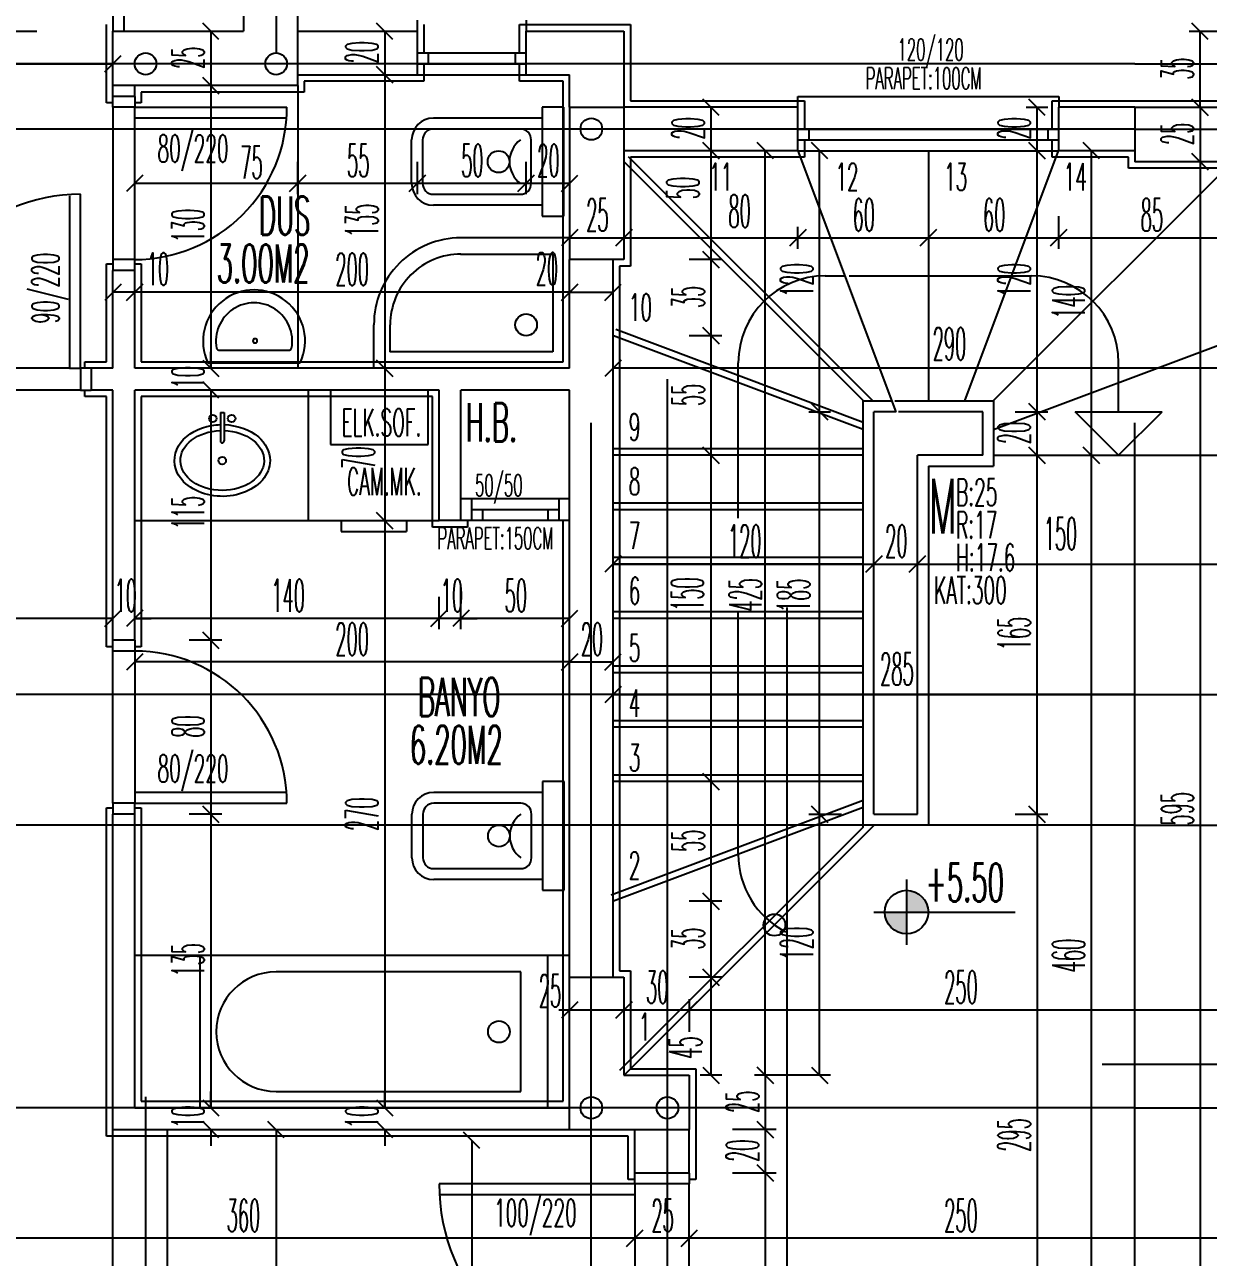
# Model space of a CAD drawing. Extents: x 78 to 306, y -397 to 18.
# Drawn here: x 273.216 to 273.3249, y -396.5913 to -396.478 of the extents above; entities that cross this region are included whole.
import ezdxf

# ---------------------------------------------------------------- set-up
doc = ezdxf.new("R2010")
doc.units = 0
doc.header["$LTSCALE"] = 0.5
doc.header["$MEASUREMENT"] = 0
for name, pattern in [('DASHDOT2', [0.5, 0.25, -0.125, 0, -0.125]), ('DASHED', [0.75, 0.5, -0.25]), ('DOT2', [0.125, 0, -0.125])]:
    doc.linetypes.add(name, pattern=pattern)
doc.layers.get('0').update_dxf_attribs({"linetype": 'CONTINUOUS'})
for name, color, linetype in [('AKS', 5, 'DASHDOT2'), ('ASHADE', 7, 'CONTINUOUS'), ('DUVAR', 6, 'CONTINUOUS'), ('IZDUSUM', 2, 'DOT2'), ('KAPI', 1, 'CONTINUOUS'), ('KOLON', 4, 'CONTINUOUS'), ('MERDIVEN', 3, 'CONTINUOUS'), ('OLCU', 31, 'CONTINUOUS'), ('SIVA', 7, 'CONTINUOUS'), ('TEFRIS', 11, 'CONTINUOUS')]:
    doc.layers.add(name, color=color, linetype=linetype)
doc.styles.add('ICMEKAN', font='romans.shx', dxfattribs={"width": 0.55, "height": 0.2})
doc.styles.add('OLCU', font='romans.shx', dxfattribs={"width": 0.6, "height": 0.125})
doc.styles.add('OLCUIC', font='ROMANS.SHX', dxfattribs={"width": 0.4, "height": 0.15})

msp = doc.modelspace()

# ---------------------------------------------------------------- hatches: boundary and pattern name
at = {"layer": 'MERDIVEN'}
h = msp.add_hatch(color=256, dxfattribs=at)
h.paths.add_polyline_path([(273.297143941935, -396.5575598737721), (273.297143941935, -396.5595598737721), (273.299143941935, -396.5595598737721, 0.4142135623730743)])
h.paths.add_polyline_path([(273.297143941935, -396.5615598737721), (273.297143941935, -396.5595598737721), (273.295143941935, -396.5595598737721, 0.4142135623730743)])

# ---------------------------------------------------------------- linework, layer by layer
at = {"color": 0, "linetype": 'ByBlock'}
for p, q in [((273.233893941935, -396.4793098737721), (273.232393941935, -396.4778098737721)), ((273.249893941935, -396.4793098737721), (273.248393941935, -396.4778098737721)), ((273.324893941935, -396.4793098737721), (273.323393941935, -396.4778098737721)), ((273.223393941935, -396.4823098737721), (273.224893941935, -396.4808098737721)), ((273.249893941935, -396.4833098737721), (273.248393941935, -396.4818098737721)), ((273.248393941935, -396.4818098737721), (273.249893941935, -396.4833098737721)), ((273.233893941935, -396.4843098737721), (273.232393941935, -396.4828098737721)), ((273.232393941935, -396.4828098737721), (273.233893941935, -396.4843098737721)), ((273.279893941935, -396.4863098737721), (273.278393941935, -396.4848098737721)), ((273.309893941935, -396.4863098737721), (273.308393941935, -396.4848098737721)), ((273.323393941935, -396.4848098737721), (273.324893941935, -396.4863098737721)), ((273.324893941935, -396.4863098737721), (273.323393941935, -396.4848098737721)), ((273.279893941935, -396.4903098737721), (273.278393941935, -396.4888098737721)), ((273.278393941935, -396.4888098737721), (273.279893941935, -396.4903098737721)), ((273.284893941935, -396.4903098737721), (273.283393941935, -396.4888098737721)), ((273.289893941935, -396.4903098737721), (273.288393941935, -396.4888098737721)), ((273.308393941935, -396.4888098737721), (273.309893941935, -396.4903098737721)), ((273.309893941935, -396.4903098737721), (273.308393941935, -396.4888098737721)), ((273.314893941935, -396.4903098737721), (273.313393941935, -396.4888098737721)), ((273.324893941935, -396.4913098737721), (273.323393941935, -396.4898098737721)), ((273.323393941935, -396.4898098737721), (273.324893941935, -396.4913098737721)), ((273.226893941935, -396.4918098737721), (273.225393941935, -396.4933098737721)), ((273.240393941935, -396.4933098737721), (273.241893941935, -396.4918098737721)), ((273.241893941935, -396.4918098737721), (273.240393941935, -396.4933098737721)), ((273.251393941935, -396.4933098737721), (273.252893941935, -396.4918098737721)), ((273.252893941935, -396.4918098737721), (273.251393941935, -396.4933098737721)), ((273.261393941935, -396.4933098737721), (273.262893941935, -396.4918098737721)), ((273.262893941935, -396.4918098737721), (273.261393941935, -396.4933098737721)), ((273.265393941935, -396.4933098737721), (273.266893941935, -396.4918098737721)), ((273.266893941935, -396.4968098737721), (273.265393941935, -396.4983098737721)), ((273.271893941935, -396.4968098737721), (273.270393941935, -396.4983098737721)), ((273.270393941935, -396.4983098737721), (273.271893941935, -396.4968098737721)), ((273.287893941935, -396.4968098737721), (273.286393941935, -396.4983098737721)), ((273.286393941935, -396.4983098737721), (273.287893941935, -396.4968098737721)), ((273.299893941935, -396.4968098737721), (273.298393941935, -396.4983098737721)), ((273.298393941935, -396.4983098737721), (273.299893941935, -396.4968098737721)), ((273.311893941935, -396.4968098737721), (273.310393941935, -396.4983098737721)), ((273.310393941935, -396.4983098737721), (273.311893941935, -396.4968098737721)), ((273.279893941935, -396.5003098737721), (273.278393941935, -396.4988098737721)), ((273.278393941935, -396.4988098737721), (273.279893941935, -396.5003098737721)), ((273.224893941935, -396.5018098737721), (273.223393941935, -396.5033098737721)), ((273.225393941935, -396.5033098737721), (273.226893941935, -396.5018098737721)), ((273.226893941935, -396.5018098737721), (273.225393941935, -396.5033098737721)), ((273.266893941935, -396.5018098737721), (273.265393941935, -396.5033098737721)), ((273.265393941935, -396.5033098737721), (273.266893941935, -396.5018098737721)), ((273.269393941935, -396.5033098737721), (273.270893941935, -396.5018098737721)), ((273.279893941935, -396.5073098737721), (273.278393941935, -396.5058098737721)), ((273.278393941935, -396.5058098737721), (273.279893941935, -396.5073098737721)), ((273.232393941935, -396.5088098737721), (273.233893941935, -396.5103098737721)), ((273.232393941935, -396.5088098737721), (273.233893941935, -396.5103098737721)), ((273.249893941935, -396.5103098737721), (273.248393941935, -396.5088098737721)), ((273.248393941935, -396.5088098737721), (273.249893941935, -396.5103098737721)), ((273.270893941935, -396.5088098737721), (273.269393941935, -396.5103098737721)), ((273.233893941935, -396.5123098737721), (273.232393941935, -396.5108098737721)), ((273.233893941935, -396.5123098737764), (273.232393941935, -396.5108098737765)), ((273.288393941935, -396.5128098737721), (273.289893941935, -396.5143098737721)), ((273.289893941935, -396.5143098737721), (273.288393941935, -396.5128098737721)), ((273.308393941935, -396.5128098737721), (273.309893941935, -396.5143098737721)), ((273.309893941935, -396.5143098737721), (273.308393941935, -396.5128098737721)), ((273.279893941935, -396.5183098737721), (273.278393941935, -396.5168098737721)), ((273.278393941935, -396.5168098737721), (273.279893941935, -396.5183098737721)), ((273.308393941935, -396.5168098737721), (273.309893941935, -396.5183098737721)), ((273.309893941935, -396.5183098737721), (273.308393941935, -396.5168098737721)), ((273.313393941935, -396.5168098737721), (273.314893941935, -396.5183098737721)), ((273.314893941935, -396.5183098737721), (273.313393941935, -396.5168098737721)), ((273.249893941935, -396.5243098737721), (273.248393941935, -396.5228098737721)), ((273.248393941935, -396.5228098737721), (273.249893941935, -396.5243098737721)), ((273.270893941935, -396.5268098737721), (273.269393941935, -396.5283098737721)), ((273.294893941935, -396.5268098737721), (273.2933939419351, -396.5283098737721)), ((273.2933939419351, -396.5283098737721), (273.294893941935, -396.5268098737721)), ((273.298893941935, -396.5268098737721), (273.297393941935, -396.5283098737721)), ((273.297393941935, -396.5283098737721), (273.298893941935, -396.5268098737721)), ((273.223393941935, -396.5333098737721), (273.224893941935, -396.5318098737721)), ((273.223393941935, -396.5333098737721), (273.224893941935, -396.5318098737721)), ((273.226893941935, -396.5318098737721), (273.225393941935, -396.5333098737721)), ((273.226893941935, -396.5318098737721), (273.225393941935, -396.5333098737721)), ((273.253393941935, -396.5333098737721), (273.254893941935, -396.5318098737721)), ((273.253393941935, -396.5333098737721), (273.254893941935, -396.5318098737721)), ((273.256893941935, -396.5318098737721), (273.255393941935, -396.5333098737721)), ((273.256893941935, -396.5318098737721), (273.255393941935, -396.5333098737721)), ((273.265393941935, -396.5333098737721), (273.266893941935, -396.5318098737721)), ((273.233893941935, -396.5353098737721), (273.232393941935, -396.5338098737721)), ((273.232393941935, -396.5338098737721), (273.233893941935, -396.5353098737721)), ((273.226893941935, -396.5358098737721), (273.225393941935, -396.5373098737721)), ((273.266893941935, -396.5358098737721), (273.265393941935, -396.5373098737721)), ((273.265393941935, -396.5373098737721), (273.266893941935, -396.5358098737721)), ((273.269393941935, -396.5373098737721), (273.270893941935, -396.5358098737721)), ((273.270893941935, -396.5388098737721), (273.269393941935, -396.5403098737721)), ((273.279893941935, -396.5483098737721), (273.278393941935, -396.5468098737721)), ((273.278393941935, -396.5468098737721), (273.279893941935, -396.5483098737721)), ((273.233893941935, -396.5513098737721), (273.232393941935, -396.5498098737721)), ((273.232393941935, -396.5498098737721), (273.233893941935, -396.5513098737721)), ((273.288393941935, -396.5498098737721), (273.289893941935, -396.5513098737721)), ((273.289893941935, -396.5513098737721), (273.288393941935, -396.5498098737721)), ((273.309893941935, -396.5513098737721), (273.308393941935, -396.5498098737721)), ((273.308393941935, -396.5498098737721), (273.309893941935, -396.5513098737721)), ((273.279893941935, -396.5593098737721), (273.278393941935, -396.5578098737721)), ((273.278393941935, -396.5578098737721), (273.279893941935, -396.5593098737721)), ((273.279893941935, -396.5663098737721), (273.278393941935, -396.5648098737721)), ((273.278393941935, -396.5648098737721), (273.279893941935, -396.5663098737721)), ((273.266893941935, -396.5678098737721), (273.265393941935, -396.5693098737721)), ((273.271893941935, -396.5678098737721), (273.270393941935, -396.5693098737721)), ((273.270393941935, -396.5693098737721), (273.271893941935, -396.5678098737721)), ((273.277893941935, -396.5678098737721), (273.276393941935, -396.5693098737721)), ((273.276393941935, -396.5693098737721), (273.277893941935, -396.5678098737721)), ((273.278393941935, -396.5738098737721), (273.279893941935, -396.5753098737721)), ((273.284893941935, -396.5753098737721), (273.283393941935, -396.5738098737721)), ((273.283393941935, -396.5738098737721), (273.284893941935, -396.5753098737721)), ((273.288393941935, -396.5738098737721), (273.289893941935, -396.5753098737721)), ((273.232393941935, -396.5768098737721), (273.233893941935, -396.5783098737721)), ((273.232393941935, -396.5768098737721), (273.233893941935, -396.5783098737721)), ((273.248393941935, -396.5768098737721), (273.249893941935, -396.5783098737721)), ((273.248393941935, -396.5768098737721), (273.249893941935, -396.5783098737721)), ((273.233893941935, -396.5803098737721), (273.232393941935, -396.5788098737721)), ((273.239893941935, -396.5803098737721), (273.238393941935, -396.5788098737721)), ((273.249893941935, -396.5803098737721), (273.248393941935, -396.5788098737721)), ((273.284893941935, -396.5803098737721), (273.283393941935, -396.5788098737721)), ((273.283393941935, -396.5788098737721), (273.284893941935, -396.5803098737721)), ((273.257893941935, -396.5813098737721), (273.256393941935, -396.5798098737721)), ((273.284893941935, -396.5843098737721), (273.283393941935, -396.5828098737721)), ((273.283393941935, -396.5828098737721), (273.284893941935, -396.5843098737721)), ((273.271393941935, -396.5903098737721), (273.272893941935, -396.5888098737721)), ((273.272893941935, -396.5888098737721), (273.271393941935, -396.5903098737721)), ((273.276393941935, -396.5903098737721), (273.277893941935, -396.5888098737721)), ((273.277893941935, -396.5888098737721), (273.276393941935, -396.5903098737721))]:
    msp.add_line(p, q, dxfattribs=at)
at = {"layer": 'AKS'}
for p, q in [((273.2271439419354, -396.3515598737721), (273.2271439419354, -396.8395598737721)), ((273.2681439419354, -396.8395598737721), (273.2681439419354, -396.3515598737721)), ((273.3181439419353, -396.8395598737721), (273.3181439419353, -396.3515598737721)), ((273.2391439419354, -396.3555598737721), (273.2391439419354, -396.8355598737721)), ((273.2751439419354, -396.8355598737721), (273.2751439419354, -396.3555598737721)), ((273.3181439419353, -396.4815598737721), (273.0221439419361, -396.4815598737721)), ((273.3181439419353, -396.4815598737721), (273.6141439419346, -396.4815598737721)), ((273.3181439419353, -396.4875598737721), (273.0261439419353, -396.4875598737721)), ((273.3181439419353, -396.4875598737721), (273.6101439419353, -396.4875598737721)), ((273.3181439419353, -396.5395598737721), (273.0221439419361, -396.5395598737721)), ((273.3181439419353, -396.5395598737721), (273.6141439419346, -396.5395598737721)), ((273.3181439419353, -396.5515598737721), (273.0261439419353, -396.5515598737721)), ((273.3181439419353, -396.5515598737721), (273.6101439419353, -396.5515598737721)), ((273.3181439419353, -396.5775598737721), (273.0221439419361, -396.5775598737721)), ((273.3181439419353, -396.5775598737721), (273.6141439419346, -396.5775598737721))]:
    msp.add_line(p, q, dxfattribs=at)
at = {"layer": 'ASHADE'}
for centre in [(273.2271439419353, -396.4815598737721), (273.2391439419353, -396.4815598737721), (273.2681439419353, -396.4875598737721), (273.2681439419353, -396.5775598737721), (273.2751439419353, -396.5775598737721)]:
    msp.add_circle(centre, 0.0009999999999999432, dxfattribs=at)
at = {"layer": 'DUVAR'}
for p, q in [((273.2411439419288, -396.4785598737745), (273.252143941934, -396.4785598737762)), ((273.2511439419352, -396.4785598737792), (273.252143941934, -396.4785598737795)), ((273.252143941934, -396.4825598737794), (273.252143941934, -396.4785598737792)), ((273.262143941934, -396.4785598737777), (273.2711439419347, -396.4785598737789)), ((273.2621439419337, -396.4825598737797), (273.262143941934, -396.4785598737795)), ((273.2621439419337, -396.4785598737798), (273.2711439419353, -396.4785598737798)), ((273.2711439419353, -396.4785598737798), (273.2711439419353, -396.4855598737721)), ((273.2411439419353, -396.4825598737756), (273.252143941934, -396.4825598737765)), ((273.2621439419337, -396.4825598737797), (273.2661439419353, -396.48255987378)), ((273.2661439419353, -396.4855598737721), (273.2661439419353, -396.48255987378)), ((273.2241439419355, -396.4845598737746), (273.2241439419355, -396.4835598737721)), ((273.2261439419356, -396.4845598737746), (273.2261439419356, -396.4835598737746)), ((273.2261439419356, -396.4845598737746), (273.2241439419355, -396.4845598737746)), ((273.2871439419356, -396.4855598737772), (273.2711439419353, -396.4855598737775)), ((273.2871439419356, -396.4895598737764), (273.2871439419356, -396.4855598737772)), ((273.3181439419353, -396.4855598737768), (273.3111439419362, -396.4855598737769)), ((273.3111439419359, -396.4895598737755), (273.3111439419362, -396.4855598737769)), ((273.2871439419356, -396.4895598737764), (273.2711439419353, -396.4895598737771)), ((273.3181439419353, -396.4895598737752), (273.3111439419359, -396.4895598737755)), ((273.2661439419335, -396.5095598737756), (273.2661439419331, -396.4995598737721)), ((273.2701439419354, -396.5655598737721), (273.2701439419349, -396.4995598737721)), ((273.2241439419355, -396.5095598737759), (273.2241439419355, -396.5005598737744)), ((273.2261439419356, -396.5005598737744), (273.2241439419355, -396.5005598737744)), ((273.2261439419356, -396.5095598737759), (273.2261439419356, -396.5005598737744)), ((273.2221439419355, -396.5095598737759), (273.2221439419355, -396.511559873776)), ((273.2241439419355, -396.5095598737759), (273.2221439419355, -396.5095598737759)), ((273.2661439419338, -396.5095598737756), (273.2261439419356, -396.5095598737759)), ((273.2241439419355, -396.5115598737764), (273.2221439419355, -396.5115598737763)), ((273.2241439419355, -396.5345598737756), (273.2241439419355, -396.5115598737764)), ((273.2261439419356, -396.5345598737756), (273.2261439419356, -396.5115598737764)), ((273.2541439419335, -396.5115598737766), (273.2261439419356, -396.5115598737764)), ((273.2541439419339, -396.5235598737777), (273.2541439419335, -396.5115598737771)), ((273.256143941934, -396.5235598737688), (273.2561439419335, -396.511559873777)), ((273.2661439419336, -396.5115598737767), (273.2561439419335, -396.5115598737766)), ((273.2661439419353, -396.5655598737721), (273.2661439419336, -396.5115598737767)), ((273.256143941934, -396.5235598737688), (273.2541439419339, -396.5235598737688)), ((273.2261439419387, -396.5345598737757), (273.2241439419386, -396.5345598737756)), ((273.2241439419355, -396.5795598737758), (273.2241439419355, -396.5505598737757)), ((273.2261439419383, -396.5505598737757), (273.2241439419382, -396.5505598737757)), ((273.2261439419356, -396.5775598737757), (273.2261439419356, -396.5505598737757)), ((273.2261439419356, -396.5775598737757), (273.2661439419352, -396.5775598737757)), ((273.2241439419355, -396.5795598737758), (273.2661439419353, -396.5795598737753)), ((273.2721439419358, -396.5835598737754), (273.2721439419357, -396.5795598737752)), ((273.2771439419353, -396.5835598737751), (273.2771439419353, -396.5795598737751)), ((273.2771439419353, -396.5835598737751), (273.2721439419356, -396.5835598737754))]:
    msp.add_line(p, q, dxfattribs=at)
at = {"layer": 'IZDUSUM', "ltscale": 0.6}
for p, q in [((273.2411439419288, -396.4835598737721), (273.241143941929, -396.5095598737758)), ((273.2940222784295, -396.5125598737761), (273.271568206004, -396.4901058013507)), ((273.2931439419339, -396.5145328953584), (273.2703844243529, -396.5059980762655)), ((273.2421141335827, -396.5235598737721), (273.2421141335827, -396.5115598737721)), ((273.293143941935, -396.5169598737757), (273.2701439419348, -396.5169598737757)), ((273.293143941935, -396.5219598737757), (273.2701439419348, -396.5219598737757)), ((273.293143941935, -396.5269598737757), (273.2701439419348, -396.5269598737757)), ((273.293143941935, -396.5319598737757), (273.2701439419348, -396.5319598737757)), ((273.293143941935, -396.5369598737757), (273.2701439419348, -396.5369598737757)), ((273.293143941935, -396.5419598737757), (273.2701439419348, -396.5419598737757)), ((273.293143941935, -396.5469598737757), (273.2701439419348, -396.5469598737757)), ((273.2931439419346, -396.5493052516317), (273.269963076223, -396.5579980762736)), ((273.2931439419347, -396.551741153996), (273.2707494862273, -396.5741356097034)), ((273.2241439419356, -396.609559873776), (273.2241439419353, -396.5795598737758)), ((273.2291439419356, -396.609559873776), (273.2291439419353, -396.5795598737757))]:
    msp.add_line(p, q, dxfattribs=at)
at = {"layer": 'KAPI'}
for p, q in [((273.2241439419312, -396.43155987378), (273.2241439419355, -396.478559873775)), ((273.2251439419313, -396.43155987378), (273.2251439419355, -396.4785598737749)), ((273.2521439419337, -396.4785598737798), (273.2521439419337, -396.4775598737797)), ((273.2621439419337, -396.4775598737797), (273.2621439419337, -396.4785598737798)), ((273.2521439419337, -396.4805598737799), (273.2621439419337, -396.4805598737799)), ((273.2531439419337, -396.4805598737799), (273.2531439419337, -396.4815598737799)), ((273.2611439419336, -396.4805598737799), (273.2611439419336, -396.4815598737799)), ((273.2521439419337, -396.4815598737799), (273.2621439419337, -396.4815598737799)), ((273.2521439419337, -396.4825598737797), (273.2621439419337, -396.4825598737797)), ((273.2241439419355, -396.4855598737747), (273.2241439419355, -396.4845598737746)), ((273.2261439419356, -396.4845598737746), (273.2261439419356, -396.4855598737747)), ((273.2871439419356, -396.4855598737757), (273.2871439419356, -396.4845598737757)), ((273.2871439419356, -396.4845598737757), (273.3111439419355, -396.4845598737757)), ((273.3111439419355, -396.4845598737757), (273.3111439419355, -396.4855598737757)), ((273.2261439419356, -396.4855598737747), (273.2241439419355, -396.4855598737747)), ((273.2261439419356, -396.4855598737747), (273.2401439419356, -396.4855598737747)), ((273.2261439419356, -396.4865598737748), (273.2261439419356, -396.4855598737747)), ((273.2401081819793, -396.4865598737745), (273.2261439419356, -396.4865598737748)), ((273.2871439419356, -396.4875598737759), (273.3111439419355, -396.4875598737759)), ((273.2881439419357, -396.4875598737759), (273.2881439419357, -396.4885598737759)), ((273.3101439419355, -396.4875598737759), (273.3101439419355, -396.4885598737759)), ((273.2871439419356, -396.4885598737759), (273.3111439419355, -396.4885598737759)), ((273.2871439419356, -396.4895598737757), (273.3111439419355, -396.4895598737757)), ((273.2201439419354, -396.4936907995548), (273.2201439419354, -396.5095598737759)), ((273.2211439419354, -396.5095598737759), (273.2211439419354, -396.4935598737756)), ((273.2241439419355, -396.4995598737743), (273.2241439419355, -396.5005598737741)), ((273.2261439419356, -396.4995598737743), (273.2241439419355, -396.4995598737743)), ((273.2261439419356, -396.5005598737741), (273.2261439419356, -396.4995598737743)), ((273.2896588461109, -396.5010598737721), (273.2915224838849, -396.5010598737721)), ((273.2918498770627, -396.5010598737721), (273.3086439419358, -396.5010598737721)), ((273.2816588461109, -396.5233305569919), (273.2816588461109, -396.5090598737721)), ((273.3166439419358, -396.5135598737757), (273.3166439419358, -396.5090598737721)), ((273.2201439419354, -396.5095598737759), (273.2211439419354, -396.5095598737759)), ((273.2211439419354, -396.5095598737759), (273.2211439419354, -396.511559873776)), ((273.2221439419355, -396.5095598737759), (273.2211439419354, -396.5095598737759)), ((273.2211439419354, -396.511559873776), (273.2051439419354, -396.5115598737763)), ((273.2211439419354, -396.511559873776), (273.2221439419355, -396.511559873776)), ((273.2960743680922, -396.5125598737762), (273.3051439419362, -396.5125598737762)), ((273.3051439419362, -396.5125598737762), (273.305143941936, -396.5185598737721)), ((273.3041439419356, -396.5135598737762), (273.2963931452908, -396.5135598737762)), ((273.3041439419355, -396.5175598737721), (273.3041439419356, -396.5135598737762)), ((273.2661439419367, -396.5215598737687), (273.2561439419339, -396.5215598737688)), ((273.2661439419367, -396.5235598737687), (273.2561439419339, -396.5235598737688)), ((273.2816588461109, -396.5542529628465), (273.2816588461109, -396.5319938169954)), ((273.2241439419386, -396.5355598737757), (273.2241439419386, -396.5345598737759)), ((273.2261439419387, -396.5345598737759), (273.2261439419386, -396.5355598737758)), ((273.2261439419386, -396.5355598737758), (273.2241439419386, -396.5355598737757)), ((273.2241439419383, -396.5495598737756), (273.2241439419386, -396.5355598737757)), ((273.2401081819821, -396.5485598737762), (273.2261439419384, -396.5485598737756)), ((273.2261439419384, -396.5485598737756), (273.2261439419384, -396.5495598737756)), ((273.2261439419384, -396.5495598737756), (273.2241439419383, -396.5495598737756)), ((273.2241439419383, -396.5495598737756), (273.2241439419382, -396.5505598737757)), ((273.2261439419384, -396.5495598737756), (273.2401439419383, -396.5495598737759)), ((273.2261439419383, -396.5505598737757), (273.2261439419384, -396.5495598737756)), ((273.2721439419356, -396.5845598737754), (273.2721439419356, -396.5835598737754)), ((273.2771439419353, -396.5835598737751), (273.2771439419353, -396.5845598737752)), ((273.2721439419356, -396.5845598737754), (273.2541439419351, -396.5845598737752)), ((273.2771439419353, -396.5845598737752), (273.2721439419356, -396.5845598737754)), ((273.2721439419356, -396.5845598737754), (273.2721439419356, -396.5855598737755)), ((273.2771439419353, -396.5845598737752), (273.2721439419356, -396.5845598737754)), ((273.2721439419356, -396.5845598737754), (273.2721439419356, -396.5855598737755)), ((273.2771439419353, -396.5845598737752), (273.2721439419356, -396.5845598737754)), ((273.2721439419356, -396.5845598737754), (273.2721439419356, -396.5855598737755)), ((273.2721439419356, -396.5855598737755), (273.2541717411793, -396.5855598737749))]:
    msp.add_line(p, q, dxfattribs=at)
at = {"layer": 'KAPI', "linetype": 'DASHED', "ltscale": 0.4}
for p, q in [((273.2861439419351, -396.6315598737721), (273.2861439419351, -396.4320840608356)), ((273.115143941935, -396.5735598737721), (273.534143941935, -396.5735598737723))]:
    msp.add_line(p, q, dxfattribs=at)
at = {"layer": 'KAPI', "ltscale": 1.4}
for p, q in [((273.2241439419355, -396.4855598737747), (273.2241439419355, -396.4995598737743)), ((273.226143941935, -396.4995598737721), (273.226143941935, -396.4865598737721)), ((273.220143941935, -396.5095598737721), (273.2051439419354, -396.5095598737721)), ((273.257143941935, -396.5235598737721), (273.257143941935, -396.5215598737721)), ((273.265143941935, -396.5215598737721), (273.265143941935, -396.5235598737721)), ((273.265143941935, -396.5225598737721), (273.257143941935, -396.5225598737721)), ((273.258143941935, -396.5225598737721), (273.258143941935, -396.5235598737721)), ((273.264143941935, -396.5225598737721), (273.264143941935, -396.5235598737721)), ((273.226143941935, -396.5355598737721), (273.226143941935, -396.5485598737721)), ((273.277143941935, -396.602559873775), (273.277143941935, -396.5845598737752)), ((273.272143941935, -396.5855598737749), (273.272143941935, -396.602559873775))]:
    msp.add_line(p, q, dxfattribs=at)
at = {"layer": 'KAPI'}
for centre, radius, start, end in [((273.2261439419362, -396.4855598737747), 0.01399999999936199, 269.9999999983715, 0), ((273.2211439419354, -396.5095598737762), 0.01600000000064028, 90, 179.9999999991858), ((273.2896588461109, -396.5090598737721), 0.008, 90, 180), ((273.3086439419358, -396.5090598737721), 0.008, 0, 90), ((273.2261439419384, -396.5495598737756), 0.01399999999994179, 359.9999999988601, 89.99999999886009), ((273.2896588461109, -396.5542529628465), 0.008, 180, 242.959124344251), ((273.272143941935, -396.5845598737752), 0.01799999999988273, 180, 270.0000000016285)]:
    msp.add_arc(centre, radius, start, end, dxfattribs=at)
at = {"layer": 'KOLON'}
for p, q in [((273.2361439419353, -396.4575598737721), (273.2361439419353, -396.4785598737756)), ((273.2411439419353, -396.4835598737721), (273.2411439419353, -396.4575598737721)), ((273.2241439419355, -396.4835598737721), (273.2241439419355, -396.4785598737751)), ((273.2241439419355, -396.4785598737751), (273.2361439419353, -396.4785598737756)), ((273.2411439419288, -396.4835598737721), (273.2241439419355, -396.4835598737721)), ((273.2661439419353, -396.4855598737721), (273.2711439419353, -396.4855598737721)), ((273.2661439419353, -396.4855598737721), (273.2661439419353, -396.4995598737721)), ((273.2711439419353, -396.4855598737775), (273.2711439419353, -396.4995598737721)), ((273.3181439419353, -396.4855598737721), (273.3321439419353, -396.4855598737721)), ((273.3181439419353, -396.4855598737721), (273.3181439419353, -396.4905598737721)), ((273.2961737502895, -396.5135598737762), (273.287173750288, -396.4895598737721)), ((273.3321439419353, -396.4905598737721), (273.3181439419353, -396.4905598737721)), ((273.2711439419353, -396.4995598737721), (273.2661439419353, -396.4995598737721)), ((273.2661439419353, -396.5795598737721), (273.2661439419353, -396.5655598737721)), ((273.2661439419353, -396.5655598737721), (273.2711439419353, -396.5655598737721)), ((273.2711439419353, -396.5655598737721), (273.2711439419353, -396.5745598737721)), ((273.2711439419353, -396.5745598737721), (273.2771439419353, -396.5745598737721)), ((273.2771439419353, -396.5745598737721), (273.2771439419353, -396.5795598737721)), ((273.2661439419353, -396.5795598737721), (273.2771439419353, -396.5795598737721))]:
    msp.add_line(p, q, dxfattribs=at)
at = {"layer": 'MERDIVEN', "linetype": 'ByBlock'}
for p, q in [((273.299173750288, -396.5125598737721), (273.299173750288, -396.4895598737721)), ((273.3024891335812, -396.5125598737762), (273.3111141335827, -396.4895598737721)), ((273.293173750288, -396.5125598737721), (273.2711439419353, -396.4905300654194)), ((273.3051141335827, -396.5125598737721), (273.3271439419353, -396.4905300654194)), ((273.2931439419339, -396.5151736956393), (273.270173750288, -396.5065598737721)), ((273.3051439419368, -396.5151736956393), (273.3281141335827, -396.5065598737721)), ((273.2931439419338, -396.5125598737762), (273.2957987502895, -396.5125598737762)), ((273.2941439419347, -396.550559873776), (273.294143941935, -396.5135598737762)), ((273.2961907857958, -396.5135598737762), (273.294143941935, -396.5135598737762)), ((273.3031439419346, -396.5135598737762), (273.3031439419352, -396.5135598737762)), ((273.3126439419357, -396.5135598737757), (273.3206439419358, -396.5135598737757)), ((273.3166439419358, -396.5175598737757), (273.3126439419357, -396.5135598737757)), ((273.3166439419358, -396.5175598737757), (273.3206439419358, -396.5135598737757)), ((273.293143941935, -396.5175598737757), (273.2701439419348, -396.5175598737757)), ((273.2981439419353, -396.550559873776), (273.2981439419356, -396.5175598737721)), ((273.3041439419355, -396.5175598737721), (273.2981439419356, -396.5175598737721)), ((273.3051439419357, -396.5175598737757), (273.3281439419358, -396.5175598737757)), ((273.2991439419361, -396.5185598737721), (273.2991439419351, -396.5515598737721)), ((273.2991439419361, -396.5185598737721), (273.305143941936, -396.5185598737721)), ((273.293143941935, -396.5225598737757), (273.2701439419348, -396.5225598737757)), ((273.293143941935, -396.5275598737757), (273.2701439419348, -396.5275598737757)), ((273.293143941935, -396.5325598737757), (273.2701439419348, -396.5325598737757)), ((273.293143941935, -396.5375598737757), (273.2701439419348, -396.5375598737757)), ((273.293143941935, -396.5425598737757), (273.2701439419348, -396.5425598737757)), ((273.293143941935, -396.5475598737757), (273.2701439419348, -396.5475598737757)), ((273.2931439419339, -396.5499460519129), (273.270173750288, -396.5585598737801)), ((273.2941439419347, -396.550559873776), (273.2981439419353, -396.550559873776)), ((273.2941439419347, -396.5515896821333), (273.271173750296, -396.5745598737721)), ((273.2941439419347, -396.5515896821333), (273.2941439419347, -396.5515598737721))]:
    msp.add_line(p, q, dxfattribs=at)
at = {"layer": 'MERDIVEN'}
for p, q in [((273.2931439419347, -396.551741153996), (273.2931439419338, -396.5125598737762)), ((273.299143941935, -396.5515598737758), (273.2931439419347, -396.5515598737758)), ((273.297143941935, -396.5565598737721), (273.297143941935, -396.5625598737721)), ((273.297143941935, -396.5565598737721), (273.297143941935, -396.5625598737721)), ((273.294143941935, -396.5595598737721), (273.307143941935, -396.5595598737721)), ((273.294143941935, -396.5595598737721), (273.307143941935, -396.5595598737721))]:
    msp.add_line(p, q, dxfattribs=at)
msp.add_circle((273.297143941935, -396.5595598737721), 0.002000000000000029, dxfattribs=at)
msp.add_circle((273.297143941935, -396.5595598737721), 0.002000000000000029, dxfattribs=at)
at = {"layer": 'MERDIVEN', "linetype": 'ByBlock'}
msp.add_circle((273.2849867215666, -396.5607469025015), 0.0009999999999999432, dxfattribs=at)
at = {"layer": 'OLCU', "ltscale": 1.4}
for p, q in [((273.214143941935, -396.4785598737721), (273.217143941935, -396.4785598737721)), ((273.233143941935, -396.4785598737721), (273.233143941935, -396.4835598737721)), ((273.249143941935, -396.4785598737721), (273.249143941935, -396.4825598737721)), ((273.323143941935, -396.4785598737721), (273.327143941935, -396.4785598737721)), ((273.324143941935, -396.4855598737721), (273.324143941935, -396.4785598737721)), ((273.200143941935, -396.4815598737721), (273.224143941935, -396.4815598737721)), ((273.249143941935, -396.4825598737721), (273.249143941935, -396.5095598737721)), ((273.233143941935, -396.4835598737721), (273.233143941935, -396.5095598737721)), ((273.279143941935, -396.4855598737721), (273.279143941935, -396.4895598737721)), ((273.308143941935, -396.4855598737721), (273.310143941935, -396.4855598737721)), ((273.309143941935, -396.4895598737721), (273.309143941935, -396.4855598737721)), ((273.324143941935, -396.4855598737721), (273.324143941935, -396.4905598737721)), ((273.279143941935, -396.4895598737721), (273.279143941935, -396.4995598737721)), ((273.284143941935, -396.5745598737721), (273.284143941935, -396.4895598737721)), ((273.289143941935, -396.5135598737721), (273.289143941935, -396.4895598737721)), ((273.309143941935, -396.5135598737721), (273.309143941935, -396.4895598737721)), ((273.314143941935, -396.5175598737721), (273.314143941935, -396.4895598737721)), ((273.241143941935, -396.4935598737721), (273.241143941935, -396.4905598737721)), ((273.252143941935, -396.4935598737721), (273.252143941935, -396.4905598737721)), ((273.2621439419351, -396.4935598737721), (273.2621439419351, -396.4905598737721)), ((273.324143941935, -396.4905598737721), (273.324143941935, -396.6095598737721)), ((273.241143941935, -396.4925598737721), (273.226143941935, -396.4925598737721)), ((273.252143941935, -396.4925598737721), (273.241143941935, -396.4925598737721)), ((273.2621439419351, -396.4925598737721), (273.252143941935, -396.4925598737721)), ((273.266143941935, -396.4925598737721), (273.2621439419351, -396.4925598737721)), ((273.311143941935, -396.4985598737721), (273.311143941935, -396.4955598737721)), ((273.287143941935, -396.4985598737721), (273.287143941935, -396.4965598737721)), ((273.266143941935, -396.4975598737721), (273.271143941935, -396.4975598737721)), ((273.271143941935, -396.4975598737721), (273.287143941935, -396.4975598737721)), ((273.287143941935, -396.4975598737721), (273.299143941935, -396.4975598737721)), ((273.299143941935, -396.4975598737721), (273.311143941935, -396.4975598737721)), ((273.311143941935, -396.4975598737721), (273.328143941935, -396.4975598737721)), ((273.280143941935, -396.4995598737721), (273.277143941935, -396.4995598737721)), ((273.279143941935, -396.4995598737721), (273.279143941935, -396.5065598737721)), ((273.226143941935, -396.5025598737721), (273.224143941935, -396.5025598737721)), ((273.266143941935, -396.5025598737721), (273.226143941935, -396.5025598737721)), ((273.266143941935, -396.5025598737721), (273.270143941935, -396.5025598737721)), ((273.280143941935, -396.5065598737721), (273.277143941935, -396.5065598737721)), ((273.279143941935, -396.5065598737721), (273.279143941935, -396.5175598737721)), ((273.233143941935, -396.5095598737721), (273.233143941935, -396.5080598737721)), ((273.249143941935, -396.5095598737721), (273.249143941935, -396.5235598737721)), ((273.328143941935, -396.5095598737721), (273.270143941935, -396.5095598737721)), ((273.233143941935, -396.5115598737721), (273.233143941935, -396.5130598737721)), ((273.233143941935, -396.5115598737764), (273.233143941935, -396.5345598737721)), ((273.288143941935, -396.5135598737721), (273.290143941935, -396.5135598737721)), ((273.289143941935, -396.5505598737721), (273.289143941935, -396.5135598737721)), ((273.307143941935, -396.5135598737721), (273.310143941935, -396.5135598737721)), ((273.309143941935, -396.5175598737721), (273.309143941935, -396.5135598737721)), ((273.279143941935, -396.5175598737721), (273.279143941935, -396.5475598737721)), ((273.309143941935, -396.5505598737721), (273.309143941935, -396.5175598737721)), ((273.314143941935, -396.6095598737721), (273.314143941935, -396.5175598737721)), ((273.249143941935, -396.5235598737721), (273.249143941935, -396.5775598737721)), ((273.270143941935, -396.5275598737721), (273.294143941935, -396.5275598737721)), ((273.294143941935, -396.5275598737721), (273.298143941935, -396.5275598737721)), ((273.298143941935, -396.5275598737721), (273.328143941935, -396.5275598737721)), ((273.256143941935, -396.5335598737721), (273.256143941935, -396.5295598737721)), ((273.254143941935, -396.5335598737721), (273.254143941935, -396.5305598737721)), ((273.224143941935, -396.5325598737721), (273.200143941935, -396.5325598737721)), ((273.224143941935, -396.5325598737721), (273.222643941935, -396.5325598737721)), ((273.226143941935, -396.5325598737721), (273.227643941935, -396.5325598737721)), ((273.254143941935, -396.5325598737721), (273.226143941935, -396.5325598737721)), ((273.254143941935, -396.5325598737721), (273.252643941935, -396.5325598737721)), ((273.256143941935, -396.5325598737721), (273.254143941935, -396.5325598737721)), ((273.256143941935, -396.5325598737721), (273.257643941935, -396.5325598737721)), ((273.266143941935, -396.5325598737721), (273.256143941935, -396.5325598737721)), ((273.234143941935, -396.5345598737721), (273.231143941935, -396.5345598737721)), ((273.233143941935, -396.5345598737721), (273.233143941935, -396.5505598737721)), ((273.266143941935, -396.5365598737721), (273.226143941935, -396.5365598737721)), ((273.266143941935, -396.5365598737721), (273.270143941935, -396.5365598737721)), ((273.270143941935, -396.5395598737721), (273.327143941935, -396.5395598737721)), ((273.279143941935, -396.5475598737721), (273.279143941935, -396.5585598737721)), ((273.234143941935, -396.5505598737721), (273.231143941935, -396.5505598737721)), ((273.233143941935, -396.5505598737721), (273.233143941935, -396.5775598737721)), ((273.288143941935, -396.5505598737721), (273.291143941935, -396.5505598737721)), ((273.289143941935, -396.5745598737721), (273.289143941935, -396.5505598737721)), ((273.307143941935, -396.5505598737721), (273.310143941935, -396.5505598737721)), ((273.309143941935, -396.5505598737721), (273.309143941935, -396.6095598737721)), ((273.280143941935, -396.5585598737721), (273.277143941935, -396.5585598737721)), ((273.279143941935, -396.5585598737721), (273.279143941935, -396.5655598737721)), ((273.280143941935, -396.5655598737721), (273.277143941935, -396.5655598737721)), ((273.279143941935, -396.5655598737721), (273.279143941935, -396.5745598737721)), ((273.277143941935, -396.5675598737721), (273.277143941935, -396.5705598737721)), ((273.265143941935, -396.5685598737721), (273.328143941935, -396.5685598737721)), ((273.266143941935, -396.5685598737721), (273.271143941935, -396.5685598737721)), ((273.271143941935, -396.5685598737721), (273.277143941935, -396.5685598737721)), ((273.277143941935, -396.5685598737721), (273.327143941935, -396.5685598737721)), ((273.280143941935, -396.5745598737721), (273.278143941935, -396.5745598737721)), ((273.290143941935, -396.5745598737721), (273.283143941935, -396.5745598737721)), ((273.284143941935, -396.5745598737721), (273.284143941935, -396.5795598737721)), ((273.233143941935, -396.5775598737721), (273.233143941935, -396.5760598737721)), ((273.249143941935, -396.5775598737721), (273.249143941935, -396.5760598737721)), ((273.233143941935, -396.5795598737721), (273.233143941935, -396.5810598737721)), ((273.239143941935, -396.5795598737721), (273.239143941935, -396.6095598737721)), ((273.249143941935, -396.5795598737721), (273.249143941935, -396.5810598737721)), ((273.257143941935, -396.5805598737721), (273.257143941935, -396.6135598737721)), ((273.285143941935, -396.5795598737721), (273.281143941935, -396.5795598737721)), ((273.284143941935, -396.5795598737721), (273.284143941935, -396.5835598737721)), ((273.285143941935, -396.5835598737721), (273.281143941935, -396.5835598737721)), ((273.284143941935, -396.5835598737721), (273.284143941935, -396.6035598737721)), ((273.272143941935, -396.5895598737721), (273.200143941935, -396.5895598737721)), ((273.277143941935, -396.5895598737721), (273.272143941935, -396.5895598737721)), ((273.327143941935, -396.5895598737721), (273.277143941935, -396.5895598737721))]:
    msp.add_line(p, q, dxfattribs=at)
at = {"layer": 'SIVA', "ltscale": 1.4}
for p, q in [((273.2235439419355, -396.4835598737721), (273.2235439419355, -396.4779598737751)), ((273.2527439419342, -396.4779598737763), (273.252743941933, -396.4805598737799)), ((273.2615439419338, -396.4805598737799), (273.261543941934, -396.4779598737798)), ((273.261543941934, -396.4779598737798), (273.2717439419353, -396.4779598737798)), ((273.2717439419353, -396.4779598737798), (273.2717439419353, -396.4849598737721)), ((273.2527439419326, -396.4815598737799), (273.2527439419318, -396.4831598737766)), ((273.2615439419336, -396.4831598737796), (273.2615439419337, -396.4815598737799)), ((273.2235439419355, -396.4851598737746), (273.2235439419355, -396.4835598737721)), ((273.2417439419353, -396.4841598737721), (273.2267439419356, -396.4841598737721)), ((273.2267439419356, -396.4841598737721), (273.2267439419356, -396.4851598737746)), ((273.2527439419318, -396.4831598737766), (273.2417439419353, -396.4831598737757)), ((273.2417439419353, -396.4831598737757), (273.2417439419353, -396.4841598737721)), ((273.2655439419353, -396.4831598737799), (273.2615439419336, -396.4831598737796)), ((273.2655439419353, -396.485559873772), (273.2655439419353, -396.4831598737799)), ((273.2241439419355, -396.4851598737746), (273.2235439419355, -396.4851598737746)), ((273.2267439419356, -396.4851598737746), (273.2261439419356, -396.4851598737746)), ((273.2717439419353, -396.4849598737721), (273.2721439419353, -396.4849598737721)), ((273.2721439419353, -396.4849598737721), (273.2877439419356, -396.4849598737773)), ((273.2877439419356, -396.4849598737773), (273.2877439419356, -396.4875598737759)), ((273.310543941936, -396.4875598737759), (273.3105439419362, -396.4849598737769)), ((273.3105439419362, -396.4849598737769), (273.3181439419353, -396.4849598737767)), ((273.3181439419353, -396.4849598737767), (273.3327439419353, -396.4849598737719)), ((273.2655439419331, -396.4995598737721), (273.2655439419353, -396.485559873772)), ((273.2877439419356, -396.4885598737759), (273.2877439419356, -396.4901598737764)), ((273.3105439419358, -396.4901598737756), (273.3105439419359, -396.4885598737759)), ((273.2877439419356, -396.4901598737764), (273.2717439419353, -396.4901598737771)), ((273.2717439419353, -396.4901598737771), (273.2717439419353, -396.5001598737721)), ((273.3175439419353, -396.4901598737753), (273.3105439419358, -396.4901598737756)), ((273.3175439419353, -396.4911598737721), (273.3175439419353, -396.4901598737753)), ((273.3275439419365, -396.4911598737721), (273.3175439419353, -396.4911598737721)), ((273.2235439419355, -396.508959873776), (273.2235439419355, -396.4999598737744)), ((273.2235439419355, -396.4999598737744), (273.2241439419355, -396.4999598737744)), ((273.2261439419356, -396.4999598737744), (273.2267439419356, -396.4999598737744)), ((273.2267439419356, -396.4999598737744), (273.2267439419356, -396.5089598737759)), ((273.2655439419335, -396.5089598737756), (273.2655439419331, -396.4995598737721)), ((273.2717439419353, -396.5001598737721), (273.2707439419349, -396.5001598737721)), ((273.2707439419349, -396.5001598737721), (273.2707439419353, -396.5649598737721)), ((273.2215439419355, -396.5095598737759), (273.2215439419355, -396.508959873776)), ((273.2215439419355, -396.508959873776), (273.2235439419355, -396.508959873776)), ((273.2267439419356, -396.5089598737759), (273.2655439419335, -396.5089598737756)), ((273.2215439419355, -396.5121598737763), (273.2215439419355, -396.511559873776)), ((273.2235439419355, -396.5121598737763), (273.2215439419355, -396.5121598737763)), ((273.2235439419355, -396.5351598737756), (273.2235439419355, -396.5121598737763)), ((273.2535439419336, -396.5121598737766), (273.2267439419356, -396.5121598737764)), ((273.2267439419356, -396.5121598737764), (273.2267439419356, -396.5351598737757)), ((273.253543941934, -396.5241598737688), (273.2535439419336, -396.5121598737766)), ((273.256743941934, -396.5235598737688), (273.256743941934, -396.5241598737688)), ((273.2655439419353, -396.5655598737721), (273.265543941934, -396.5235598737687)), ((273.256743941934, -396.5241598737688), (273.253543941934, -396.5241598737688)), ((273.2241439419386, -396.5351598737756), (273.2235439419355, -396.5351598737756)), ((273.2267439419356, -396.5351598737757), (273.2261439419387, -396.5351598737757)), ((273.2235439419355, -396.5801598737758), (273.2235439419355, -396.5499598737757)), ((273.2235439419355, -396.5499598737757), (273.2241439419382, -396.5499598737757)), ((273.2261439419383, -396.5499598737757), (273.2267439419356, -396.5499598737757)), ((273.2267439419356, -396.5499598737757), (273.2267439419356, -396.5769598737757)), ((273.2655439419353, -396.5769598737757), (273.2655439419353, -396.5655598737721)), ((273.2707439419353, -396.5649598737721), (273.2717439419353, -396.5649598737721)), ((273.2717439419353, -396.5649598737721), (273.2717439419353, -396.5739598737721)), ((273.2717439419353, -396.5739598737721), (273.2777439419353, -396.5739598737721)), ((273.2777439419353, -396.5739598737721), (273.2777439419353, -396.5795598737721)), ((273.2267439419356, -396.5769598737757), (273.2655439419353, -396.5769598737757)), ((273.2661439419353, -396.5801598737721), (273.2235439419355, -396.5801598737758)), ((273.2715439419357, -396.5801598737721), (273.2661439419353, -396.5801598737721)), ((273.2715439419358, -396.5841598737754), (273.2715439419357, -396.5801598737721)), ((273.2777439419353, -396.5795598737721), (273.2777439419352, -396.5841598737751)), ((273.2721439419356, -396.5841598737754), (273.2715439419358, -396.5841598737754)), ((273.2777439419352, -396.5841598737751), (273.2771439419353, -396.5841598737751))]:
    msp.add_line(p, q, dxfattribs=at)
at = {"layer": 'TEFRIS'}
for p, q in [((273.2636141335834, -396.4855598737729), (273.2636141335834, -396.4955598737729)), ((273.2656141335835, -396.4855598737729), (273.2636141335834, -396.4855598737729)), ((273.2656141335835, -396.4955598737729), (273.2656141335835, -396.4855598737729)), ((273.2636141335834, -396.4865598737726), (273.2536141335834, -396.4865598737726)), ((273.2616141335832, -396.4875598737727), (273.2536141335834, -396.4875598737727)), ((273.2516141335832, -396.4925598737727), (273.2516141335832, -396.4885598737728)), ((273.2526141335833, -396.4885598737728), (273.2526141335833, -396.4925598737727)), ((273.2626141335833, -396.4925598737727), (273.2626141335833, -396.4885598737728)), ((273.2536141335834, -396.4935598737728), (273.2616141335832, -396.4935598737728)), ((273.2636141335834, -396.4945598737729), (273.2536141335834, -396.4945598737729)), ((273.2636141335834, -396.4955598737729), (273.2656141335835, -396.4955598737729)), ((273.2661439419351, -396.4975598737739), (273.256143941935, -396.4975598737736)), ((273.2561141335827, -396.4990598737721), (273.2646141335827, -396.4990598737721)), ((273.2646141335827, -396.4990598737721), (273.2646141335827, -396.5080598737721)), ((273.2481439419348, -396.509559873773), (273.2481439419347, -396.5055598737737)), ((273.2496141335827, -396.5055598737721), (273.2496141335827, -396.5080598737721)), ((273.2338696611087, -396.5078774962183), (273.2403768321236, -396.5078774962183)), ((273.2328821704865, -396.5090598737726), (273.2413643227458, -396.5090598737726)), ((273.2646141335827, -396.5080598737721), (273.2496141335827, -396.5080598737721)), ((273.244143941935, -396.5115598737721), (273.244143941935, -396.5165598737721)), ((273.253143941935, -396.5165598737721), (273.253143941935, -396.5115598737721)), ((273.2340208910815, -396.5136359536726), (273.2340208910815, -396.516241602641)), ((273.2340208910815, -396.5136359536726), (273.2343662980879, -396.5136359536726)), ((273.2343662980879, -396.5136359536726), (273.2343662980879, -396.516241602641)), ((273.244143941935, -396.5165598737721), (273.253143941935, -396.5165598737721)), ((273.2261439419356, -396.5235598737774), (273.2541439419339, -396.5235598737777)), ((273.2451439419335, -396.5235598737773), (273.2451439419335, -396.5245598737773)), ((273.2511439419335, -396.5235598737773), (273.2511439419335, -396.5245598737773)), ((273.2451439419335, -396.5245598737773), (273.2511439419333, -396.5245598737773)), ((273.2636439419369, -396.5475598737705), (273.2636439419369, -396.5575598737705)), ((273.2656439419371, -396.5475598737705), (273.2636439419369, -396.5475598737705)), ((273.2656439419371, -396.5575598737705), (273.2656439419371, -396.5475598737705)), ((273.2636439419369, -396.5485598737702), (273.253643941937, -396.5485598737702)), ((273.2616439419368, -396.5495598737702), (273.253643941937, -396.5495598737702)), ((273.2516439419368, -396.5545598737703), (273.2516439419368, -396.5505598737703)), ((273.2526439419369, -396.5505598737703), (273.2526439419369, -396.5545598737703)), ((273.2626439419369, -396.5545598737703), (273.2626439419369, -396.5505598737703)), ((273.253643941937, -396.5555598737703), (273.2616439419368, -396.5555598737703)), ((273.2636439419369, -396.5565598737704), (273.253643941937, -396.5565598737704)), ((273.2636439419369, -396.5575598737705), (273.2656439419371, -396.5575598737705)), ((273.2661439419352, -396.5635598737687), (273.2261439419356, -396.563559873769)), ((273.232143941935, -396.563559873769), (273.232143941935, -396.5775598737721)), ((273.264143941935, -396.5775598737721), (273.264143941935, -396.5635598737688)), ((273.2616439419356, -396.5650598737687), (273.239143941936, -396.5650598737687)), ((273.2616439419356, -396.5760598737688), (273.2616439419356, -396.5650598737687)), ((273.239143941936, -396.5760598737688), (273.2616439419356, -396.5760598737688))]:
    msp.add_line(p, q, dxfattribs=at)
for centre, radius in [((273.2596141335843, -396.4905598737729), 0.0009999999999990906), ((273.2621439419349, -396.5055598737737), 0.001000000000058208), ((273.233330077069, -396.5141756521199), 0.0003454070062983653), ((273.2350571121003, -396.5141756521199), 0.0003454070062983653), ((273.2341935945847, -396.5180509579846), 0.0003454070062983653), ((273.2596439419379, -396.5525598737705), 0.0009999999999990906), ((273.2596439419367, -396.5705598737686), 0.0009999999999999432)]:
    msp.add_circle(centre, radius, dxfattribs=at)
for centre, radius, start, end in [((273.2536141335842, -396.4885598737728), 0.002, 90, 180), ((273.2536141335842, -396.4885598737728), 0.001, 90, 180), ((273.2616141335841, -396.4885598737728), 0.001, 0, 90), ((273.2631141335843, -396.4905598737729), 0.002499999999999375, 126.8698976460394, 233.1301023539606), ((273.2536141335842, -396.4925598737727), 0.002, 180, 270), ((273.2536141335842, -396.4925598737727), 0.001, 180, 270), ((273.2616141335841, -396.4925598737727), 0.001, 270, 0), ((273.2561439419347, -396.5055598737736), 0.008, 89.99999999788302, 180.0000000009771), ((273.2561439419347, -396.5055598737736), 0.006500000000000001, 89.99999999788302, 180.0000000009771), ((273.2371232466168, -396.5070486517333), 0.004693798124088048, 334.6285478708978, 205.3714521291023), ((273.2371232466168, -396.5070486517333), 0.003511420569777305, 349.0110539047405, 190.9889460952594), ((273.2372107693708, -396.5070336050009), 0.0001970629257184179, 90, 270), ((273.2372107693708, -396.5070336050009), 0.0001970629257184179, 270, 90), ((273.233869661109, -396.5076804332923), 0.0001970629257184571, 190.9889460952594, 270), ((273.2403768321239, -396.5076804332923), 0.0001970629257184571, 270, 349.0110539047405), ((273.2341935945847, -396.516241602641), 0.0001727035031491827, 180, 0), ((273.2536439419378, -396.5505598737703), 0.002, 90, 180), ((273.2536439419378, -396.5505598737703), 0.001, 90, 180), ((273.2616439419377, -396.5505598737703), 0.001, 0, 90), ((273.2631439419379, -396.5525598737705), 0.002499999999999375, 126.8698976460394, 233.1301023539606), ((273.2536439419378, -396.5545598737703), 0.002, 180, 270), ((273.2536439419378, -396.5545598737703), 0.001, 180, 270), ((273.2616439419377, -396.5545598737703), 0.001, 270, 0), ((273.2391439419368, -396.5705598737686), 0.005500000000000025, 90, 270)]:
    msp.add_arc(centre, radius, start, end, dxfattribs=at)
at = {"layer": 'TEFRIS', "extrusion": (0, 0, -1)}
msp.add_ellipse((273.2341935945847, -396.518034630188), major_axis=(0.003850000029399299, 7.92959013003999e-18), ratio=0.7142857088313139, start_param=-1.525923216489635, end_param=4.667515870079431, dxfattribs=at)
at = {"layer": 'TEFRIS'}
msp.add_open_spline([(273.2343662980879, -396.5147406644899), (273.2355494522139, -396.5147799977615), (273.2367150291554, -396.5151714169008), (273.2381809626239, -396.5164360305096), (273.2385935945846, -396.517223176031), (273.2385935945846, -396.518034630188), (273.2385935945846, -396.5186826234896), (273.2383327461479, -396.5193207222661), (273.2369763799514, -396.5208929192851), (273.2353086277669, -396.5214436511651), (273.2321274345633, -396.5211874202073), (273.2306323596895, -396.5203758836803), (273.2296247058975, -396.5182586141931), (273.2297650835727, -396.5171752786083), (273.2310102908901, -396.515563756133), (273.2320577746225, -396.5150137287638), (273.2334743430977, -396.5147720344929), (273.2337471903202, -396.5147460804589), (273.2340208910815, -396.514739226148)], degree=3, knots=[4.753337881660367, 4.753337881660367, 4.753337881660367, 4.753337881660367, 5.591605059702994, 5.591605059702994, 6.283185307179586, 6.283185307179586, 6.283185307179586, 6.83545232555502, 6.83545232555502, 7.966271062912197, 7.966271062912197, 9.097089800269373, 9.097089800269373, 9.92909516512524, 9.92909516512524, 10.76110052998111, 10.76110052998111, 10.95499222150214, 10.95499222150214, 10.95499222150214, 10.95499222150214], dxfattribs=at)

# ---------------------------------------------------------------- texts
at = {"layer": 'KAPI', "linetype": 'Continuous', "style": 'ICMEKAN', "width": 0.5}
for s, p in [('120/120', (273.2963092857956, -396.4812544056696)), ('PARAPET:100CM', (273.2933744387328, -396.4838986009421)), ('50/50', (273.2574468244031, -396.5213230264891)), ('PARAPET:150CM', (273.2539911240918, -396.5261826543356))]:
    msp.add_text(s, height=0.002, dxfattribs=at).set_placement(p)
at = {"layer": 'KAPI', "style": 'OLCU', "width": 0.5}
for s, height, rotation, p in [('80/220', 0.002499999999999999, 359.9999999982087, (273.2282408486369, -396.4906040274227)), ('11', 0.0025, 359.9999999982087, (273.2789681925344, -396.4932031450023)), ('12', 0.0025, 359.9999999982087, (273.290582166264, -396.4932031450023)), ('13', 0.0025, 359.9999999982087, (273.300582166264, -396.4932031450023)), ('14', 0.0025, 359.9999999982087, (273.3115821662639, -396.4932031450023)), ('90/220', 0.002499999999999999, 89.99999999820871, (273.2191880955857, -396.5054629670702)), ('10', 0.0025, 359.9999999982087, (273.271582166264, -396.5052031450023)), ('9', 0.0025, 359.9999999982087, (273.271582166264, -396.5162031450024)), ('8', 0.0025, 359.9999999982087, (273.271582166264, -396.521203484224)), ('B:25', 0.0025, 359.9999999982087, (273.3016858175721, -396.5222146156814)), ('R:17', 0.0025, 359.9999999982087, (273.3016858175721, -396.5252146156814)), ('7', 0.0025, 359.9999999982087, (273.271582166264, -396.5262031450023)), ('H:17.6', 0.0025, 359.9999999982087, (273.3016858175721, -396.5282146156815)), ('6', 0.0025, 359.9999999982087, (273.271582166264, -396.5312783672858)), ('KAT:300', 0.0025, 359.9999999982087, (273.2996628169402, -396.5312146156814)), ('5', 0.0025, 359.9999999982087, (273.271582166264, -396.5365229914524)), ('4', 0.0025, 359.9999999982087, (273.271582166264, -396.5415982137359)), ('3', 0.0025, 359.9999999982087, (273.271582166264, -396.5466112374698)), ('80/220', 0.002499999999999999, 359.9999999982087, (273.2282408486369, -396.5476040274227)), ('2', 0.0025, 359.9999999982087, (273.271582166264, -396.5565309990171)), ('1', 0.0025, 359.9999999982087, (273.2725050312303, -396.5713576567947)), ('100/220', 0.002499999999999999, 359.9999999982087, (273.2591880955857, -396.5884629670701))]:
    msp.add_text(s, height=height, rotation=rotation, dxfattribs=at).set_placement(p)
at = {"layer": 'MERDIVEN', "linetype": 'ByBlock', "style": 'OLCU', "width": 0.5}
for s, p in [('DUS', (273.2375792061765, -396.4972717472639)), ('3.00M2 ', (273.2336863490335, -396.5016717472639)), ('H.B.', (273.2565926960616, -396.516277070384)), ('BANYO', (273.2522007202293, -396.5415340281862)), ('6.20M2', (273.2514507202292, -396.5459340281862))]:
    msp.add_text(s, height=0.0035, dxfattribs=at).set_placement(p)
at = {"layer": 'MERDIVEN', "style": 'OLCU', "width": 0.5}
for s, height, p in [('M', 0.005, (273.299189205605, -396.5247342826208)), ('+5.50', 0.0035, (273.2988989506467, -396.5585896914342))]:
    msp.add_text(s, height=height, dxfattribs=at).set_placement(p)
at = {"layer": 'OLCU', "style": 'OLCUIC', "width": 0.4}
for s, p in [('20', (273.248543941935, -396.4815313023435)), ('25', (273.232543941935, -396.4820313023435)), ('35', (273.323543941935, -396.4830313023435)), ('20', (273.278543941935, -396.4885313023435)), ('20', (273.308543941935, -396.4885313023435)), ('25', (273.323543941935, -396.4890313023435)), ('50', (273.2780729240694, -396.4940152497662)), ('130', (273.232543941935, -396.4979884452006)), ('135', (273.248543941935, -396.4974884452006)), ('120', (273.288543941935, -396.5029884452006)), ('120', (273.308543941935, -396.5029884452006)), ('35', (273.278543941935, -396.5040313023435)), ('140', (273.313543941935, -396.5049884452006)), ('10', (273.232543941935, -396.5114170166293)), ('55', (273.278543941935, -396.5130313023435)), ('20', (273.308543941935, -396.5165313023435)), ('70', (273.2482169738732, -396.5188186031148)), ('115', (273.232543941935, -396.5243741594886)), ('150', (273.278474416984, -396.5318735501962)), ('425', (273.2838085498296, -396.5319343682478)), ('185', (273.2882363821798, -396.5319727545119)), ('165', (273.308543941935, -396.5354884452007)), ('80', (273.232543941935, -396.5435313023435)), ('595', (273.323543941935, -396.551602730915)), ('270', (273.248543941935, -396.552102730915)), ('55', (273.278543941935, -396.5540313023435)), ('35', (273.278543941935, -396.5630313023435)), ('120', (273.288543941935, -396.5639884452007)), ('460', (273.313543941935, -396.5651027309149)), ('135', (273.232543941935, -396.5654884452006)), ('45', (273.2783031921659, -396.5730419289484)), ('25', (273.283543941935, -396.5780313023435)), ('10', (273.232543941935, -396.5794170166292)), ('10', (273.248543941935, -396.5794170166292)), ('295', (273.308543941935, -396.5816027309149)), ('20', (273.283543941935, -396.5825313023435))]:
    msp.add_text(s, height=0.003, rotation=90, dxfattribs=at).set_placement(p)
for s, p in [('75', (273.2358560724545, -396.4921400851977)), ('55', (273.2456725133636, -396.4919598737721)), ('50', (273.2561725133636, -396.4919598737721)), ('20', (273.2631725133636, -396.4919598737721)), ('25', (273.2676725133636, -396.4969598737721)), ('80', (273.2807522219243, -396.4966024928871)), ('60', (273.2921725133636, -396.4969598737721)), ('60', (273.3041725133636, -396.4969598737721)), ('85', (273.3186725133636, -396.4969598737721)), ('10', (273.2272445473309, -396.5019291696669)), ('200', (273.2446010847922, -396.5019598737721)), ('20', (273.2630360735624, -396.5019215167121)), ('290', (273.299543057916, -396.5088088603092)), ('150', (273.3097525313737, -396.5262660149977)), ('120', (273.2807153705065, -396.5269598737721)), ('20', (273.2951725133636, -396.5269598737721)), ('10', (273.2242867990779, -396.5319598737721)), ('140', (273.2387153705064, -396.5319598737721)), ('10', (273.2542867990779, -396.5319598737721)), ('50', (273.2601725133636, -396.5319598737721)), ('200', (273.2446010847922, -396.5359598737721)), ('20', (273.2671725133636, -396.5359598737721)), ('285', (273.2947085655954, -396.5387092593006)), ('25', (273.2633160101482, -396.56830094568)), ('30', (273.2731725133636, -396.5679598737721)), ('250', (273.3006010847922, -396.5679598737721)), ('360', (273.2346010847922, -396.5889598737721)), ('25', (273.2736725133636, -396.5889598737721)), ('250', (273.3006010847922, -396.5889598737721))]:
    msp.add_text(s, height=0.003, dxfattribs=at).set_placement(p)
at = {"layer": 'TEFRIS', "style": 'OLCU', "width": 0.5}
for s, p in [('ELK.SOF.', (273.2451602652387, -396.5157895466625)), ('CAM.MK.', (273.2456773058817, -396.5212244208718))]:
    msp.add_text(s, height=0.002499999999999999, rotation=359.9999999982087, dxfattribs=at).set_placement(p)

doc.saveas('drawing.dxf')
